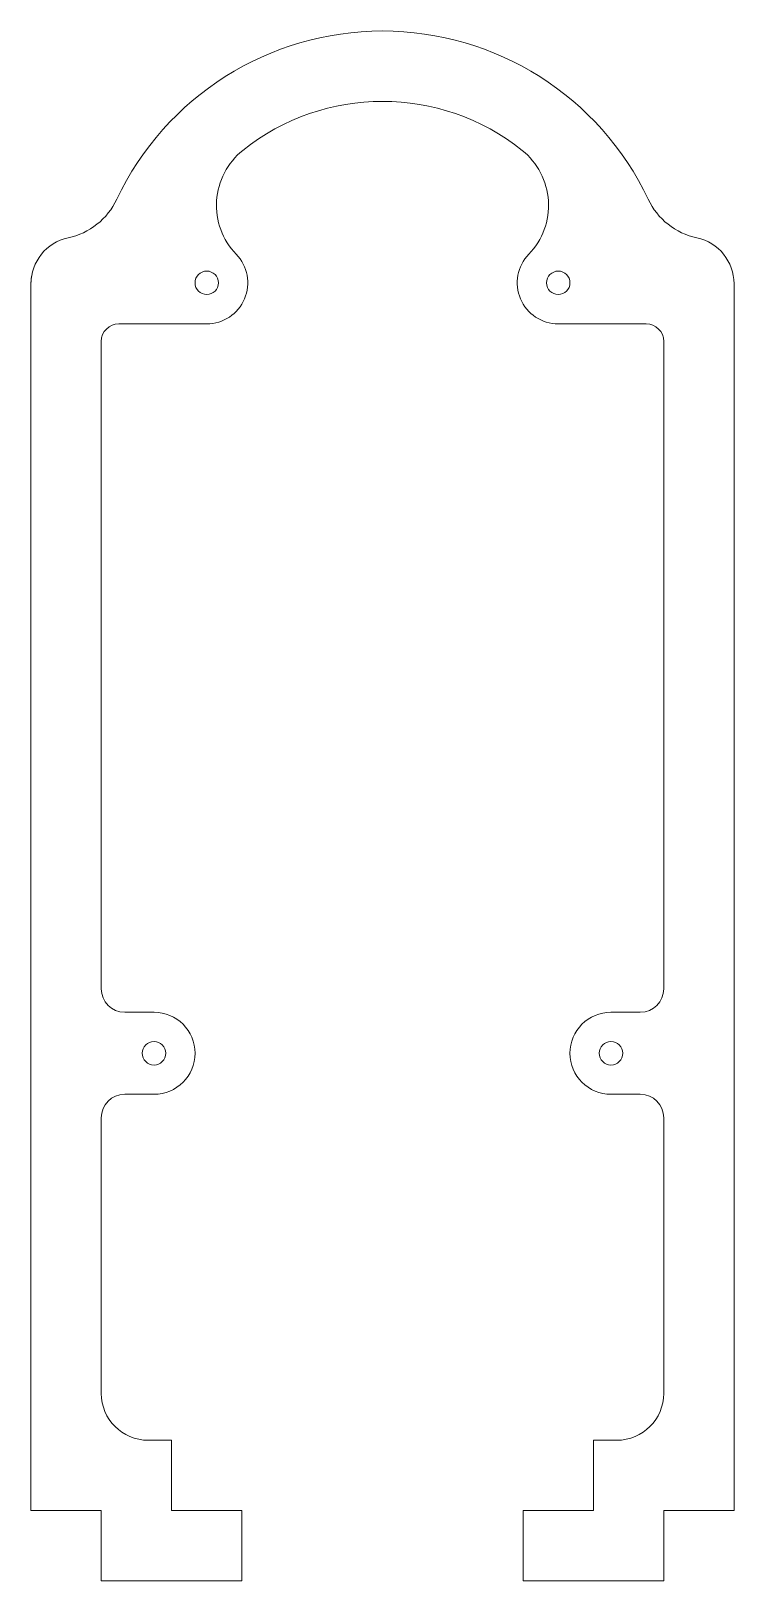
# Model space of a CAD drawing. Header units: millimetres. Extents: x -15 to 15, y 88.9 to 155.
import ezdxf

# ---------------------------------------------------------------- set-up
doc = ezdxf.new("R2010")
doc.units = ezdxf.units.MM
doc.layers.add('1', color=7, linetype='CONTINUOUS', true_color=0xffffff)

msp = doc.modelspace()

# ---------------------------------------------------------------- linework, layer by layer
at = {"layer": '1', "color": 252, "linetype": 'Continuous', "lineweight": 13}
for p, q in [((-15, 91.935), (-15, 144.246)), ((15, 144.246), (15, 91.935)), ((-7.5, 142.535), (-11.25, 142.535)), ((11.25, 142.535), (7.5, 142.535)), ((-12, 141.785), (-12, 114.185)), ((12, 114.185), (12, 141.785)), ((-11, 113.185), (-9.75, 113.185)), ((9.75, 113.185), (11, 113.185)), ((-9.75, 109.685), (-11, 109.685)), ((11, 109.685), (9.75, 109.685)), ((-12, 108.685), (-12, 96.935)), ((12, 96.935), (12, 108.685)), ((-10, 94.935), (-9, 94.935)), ((-9, 94.935), (-9, 91.935)), ((9, 94.935), (10, 94.935)), ((9, 91.935), (9, 94.935)), ((-12, 91.935), (-15, 91.935)), ((-12, 88.935), (-12, 91.935)), ((-9, 91.935), (-6, 91.935)), ((-6, 91.935), (-6, 88.935)), ((6, 91.935), (9, 91.935)), ((6, 88.935), (6, 91.935)), ((12, 91.935), (12, 88.935)), ((15, 91.935), (12, 91.935)), ((-6, 88.935), (-12, 88.935)), ((12, 88.935), (6, 88.935))]:
    msp.add_line(p, q, dxfattribs=at)
at = {"layer": '1', "color": 252, "linetype": 'Continuous', "lineweight": 13, "extrusion": (0, 0, -1)}
for centre in [(7.5, 144.285), (-7.5, 144.285), (9.75, 111.435), (-9.75, 111.435)]:
    msp.add_circle(centre, 0.5, dxfattribs=at)
for centre, radius, start, end in [((0, 142.477), 12.545, 25.36068, 154.63932), ((13, 144.246), 2, 0, 77.91129), ((-13, 144.246), 2, 102.08871, 180), ((7.5, 144.285), 1.75, 135.92818, 270), ((-7.5, 144.285), 1.75, 270, 44.07182), ((11.25, 141.785), 0.75, 0, 90), ((-11.25, 141.785), 0.75, 90, 180), ((9.75, 111.435), 1.75, 90, 270), ((-9.75, 111.435), 1.75, 270, 90), ((10, 96.935), 2, 270, 360), ((-10, 96.935), 2, 180, 270)]:
    msp.add_arc(centre, radius, start, end, dxfattribs=at)
at = {"layer": '1', "color": 252, "linetype": 'Continuous', "lineweight": 13}
for centre, radius, start, end in [((0, 142.477), 9.545, 51.357, 128.643), ((-4.087, 147.589), 3, 128.643, 224.07182), ((4.087, 147.589), 3, 315.92818, 51.357), ((-14.047, 149.135), 3, 282.08871, 334.63932), ((14.047, 149.135), 3, 205.36068, 257.91129), ((13, 144.246), 2, 0, 77.91129), ((-13, 144.246), 2, 167.91129, 180), ((11.25, 141.785), 0.75, 0, 90), ((-11, 114.185), 1, 180, 270), ((11, 114.185), 1, 270, 0), ((-11, 108.685), 1, 90, 180), ((11, 108.685), 1, 0, 90), ((-10, 96.935), 2, 180, 270)]:
    msp.add_arc(centre, radius, start, end, dxfattribs=at)

doc.saveas('drawing.dxf')
